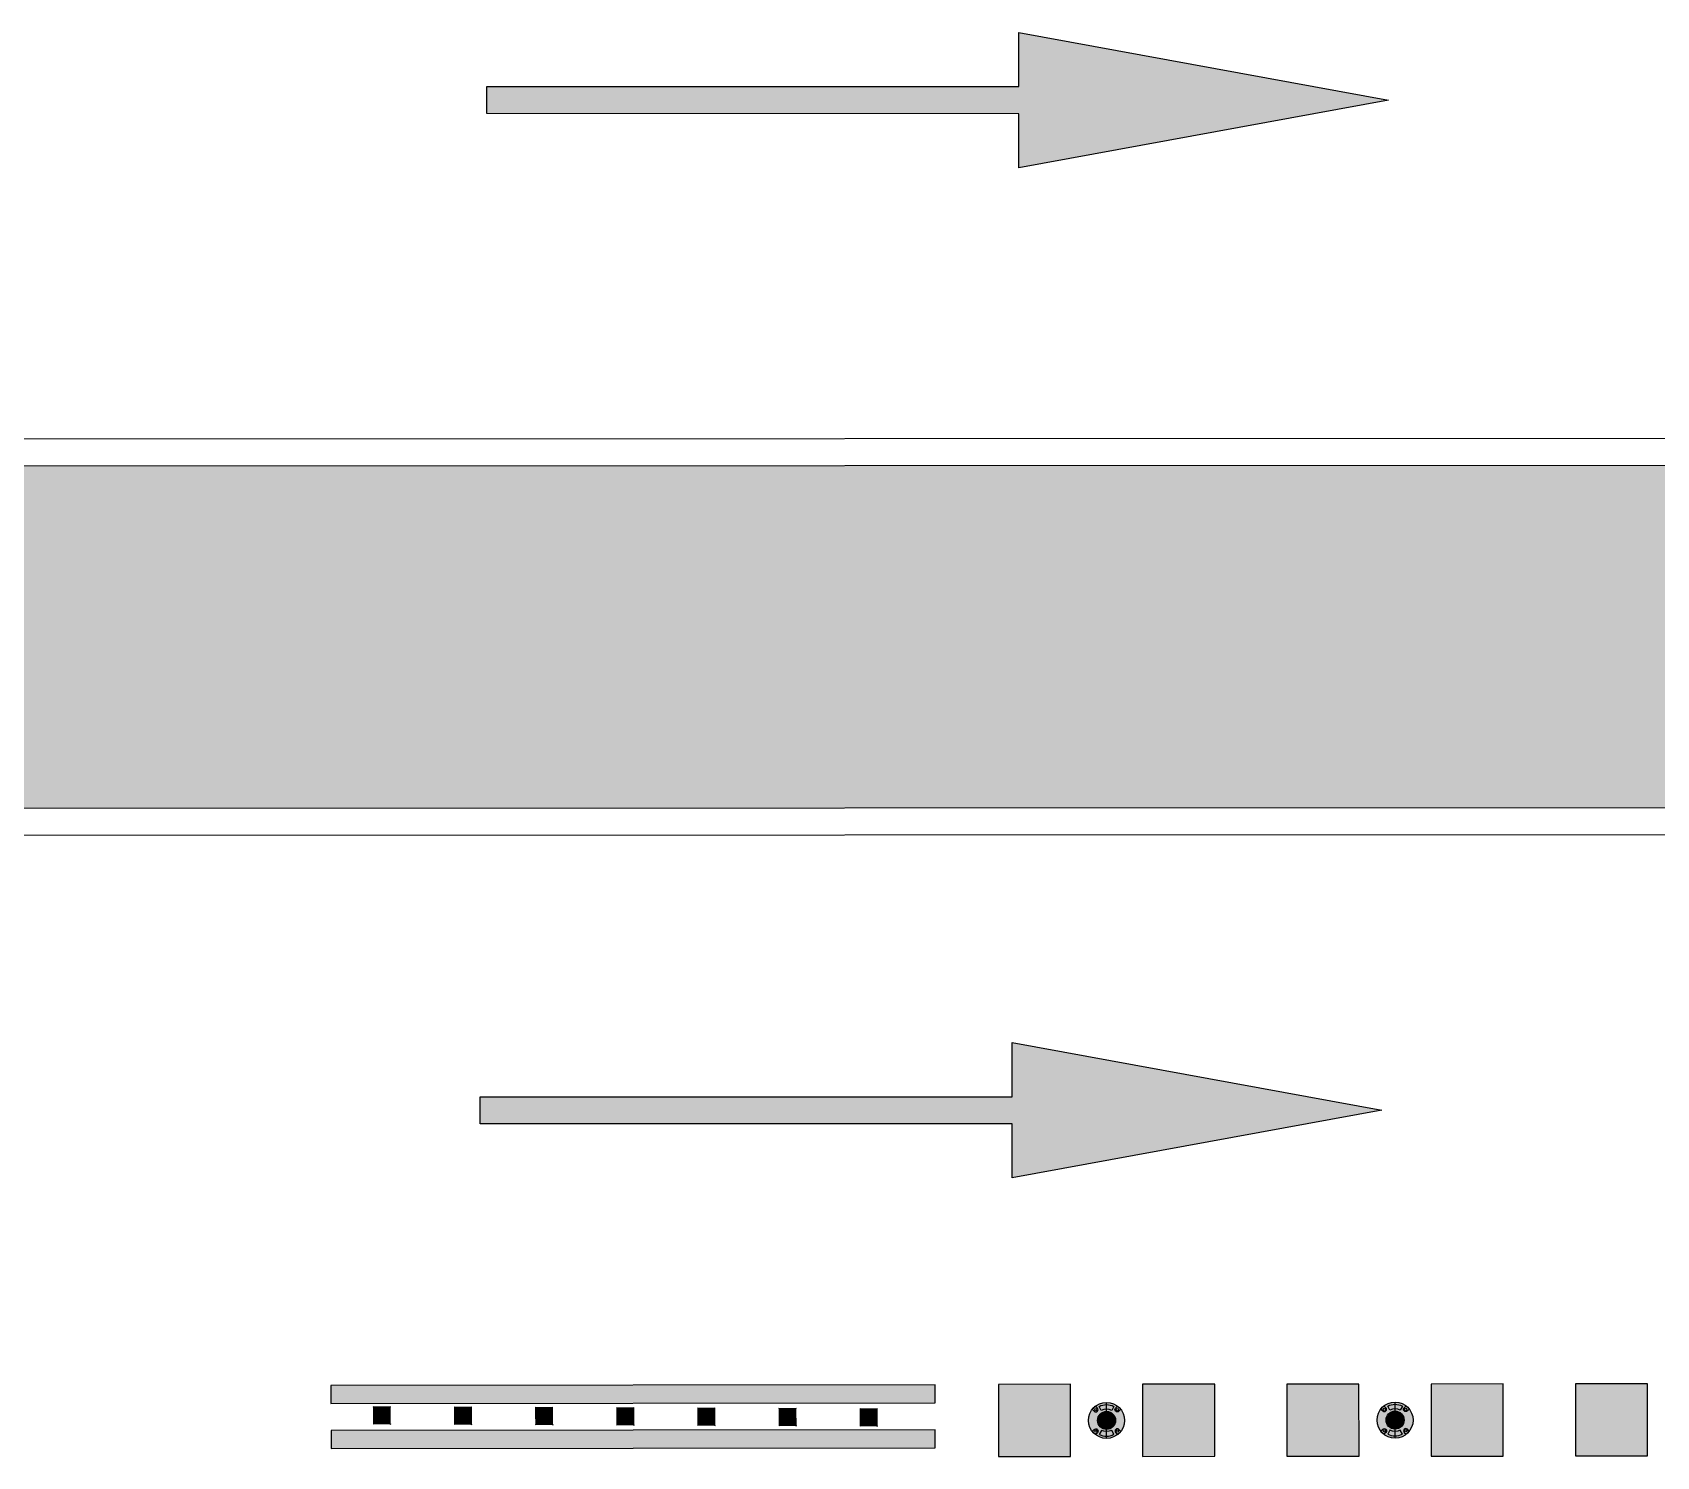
# Model space of a CAD drawing. Header units: metres. Extents: x 668617 to 675126, y 2286318 to 2293677.
# Drawn here: x 669292.21 to 669301.22, y 2287207.24 to 2287215.14 of the extents above; entities that cross this region are included whole.
import ezdxf

# ---------------------------------------------------------------- set-up
doc = ezdxf.new("R2010")
doc.units = ezdxf.units.M
doc.header["$MEASUREMENT"] = 0
for name, color, linetype in [('CU_VEGETACION', 54, 'Continuous'), ('DMTG-B-CuadrosVerdes', 94, 'Continuous'), ('DMTG-M-BOYAS', 40, 'Continuous'), ('DMTG-M-VIALETON', 92, 'Continuous'), ('DMTG-PB-BANQUETAS', 251, 'Continuous'), ('DMTG-SH-FLECHA FRENTE', 252, 'Continuous'), ('DMTG-SH-LINEA DOBLE', 252, 'Continuous')]:
    doc.layers.add(name, color=color, linetype=linetype)

# ---------------------------------------------------------------- blocks, each defined once
blk = doc.blocks.new('*U119')
h = blk.add_hatch(color=256)
h.dxf.hatch_style = 1
h.paths.add_polyline_path([(0.0244, 4.2534), (0.4244, 4.2534), (0.4244, 4.6534), (0.0244, 4.6534)])
h = blk.add_hatch(color=256)
h.dxf.hatch_style = 1
h.paths.add_polyline_path([(0.8244, 4.2534), (1.2244, 4.2534), (1.2244, 4.6534), (0.8244, 4.6534)])
h = blk.add_hatch(color=256)
h.dxf.hatch_style = 1
h.paths.add_polyline_path([(0.8244, 4.2534), (1.2244, 4.2534), (1.2244, 4.6534), (0.8244, 4.6534)])
h = blk.add_hatch(color=256)
h.dxf.hatch_style = 1
h.paths.add_polyline_path([(1.6244, 4.2534), (2.0244, 4.2534), (2.0244, 4.6534), (1.6244, 4.6534)])
h = blk.add_hatch(color=256)
h.dxf.hatch_style = 1
h.paths.add_polyline_path([(1.6244, 4.2534), (2.0244, 4.2534), (2.0244, 4.6534), (1.6244, 4.6534)])
h = blk.add_hatch(color=256)
h.dxf.hatch_style = 1
h.paths.add_polyline_path([(2.4244, 4.2534), (2.8244, 4.2534), (2.8244, 4.6534), (2.4244, 4.6534)])
h = blk.add_hatch(color=256)
h.dxf.hatch_style = 1
h.paths.add_polyline_path([(2.4244, 4.2534), (2.8244, 4.2534), (2.8244, 4.6534), (2.4244, 4.6534)])
h = blk.add_hatch(color=256)
h.dxf.hatch_style = 1
h.paths.add_polyline_path([(3.2244, 4.2534), (3.6244, 4.2534), (3.6244, 4.6534), (3.2244, 4.6534)])
h = blk.add_hatch(color=256)
h.dxf.hatch_style = 1
h.paths.add_polyline_path([(3.2244, 4.2534), (3.6244, 4.2534), (3.6244, 4.6534), (3.2244, 4.6534)])
for points in [[(0.0244, 4.2534), (0.4244, 4.2534), (0.4244, 4.6534), (0.0244, 4.6534)], [(0.8244, 4.2534), (1.2244, 4.2534), (1.2244, 4.6534), (0.8244, 4.6534)], [(0.8244, 4.2534), (1.2244, 4.2534), (1.2244, 4.6534), (0.8244, 4.6534)], [(1.6244, 4.2534), (2.0244, 4.2534), (2.0244, 4.6534), (1.6244, 4.6534)], [(1.6244, 4.2534), (2.0244, 4.2534), (2.0244, 4.6534), (1.6244, 4.6534)], [(2.4244, 4.2534), (2.8244, 4.2534), (2.8244, 4.6534), (2.4244, 4.6534)], [(2.4244, 4.2534), (2.8244, 4.2534), (2.8244, 4.6534), (2.4244, 4.6534)], [(3.2244, 4.2534), (3.6244, 4.2534), (3.6244, 4.6534), (3.2244, 4.6534)], [(3.2244, 4.2534), (3.6244, 4.2534), (3.6244, 4.6534), (3.2244, 4.6534)]]:
    blk.add_lwpolyline(points, close=True)
blk = doc.blocks.new('*U154')
for points in [[(1.549, 0.2017), (4.9003, 0.2017), (4.9003, 0.3017), (1.549, 0.3017)], [(1.549, -0.0483), (4.9003, -0.0483), (4.9003, 0.0517), (1.549, 0.0517)]]:
    blk.add_hatch(color=252).paths.add_polyline_path(points)
for points in [[(1.549, 0.2017), (4.9003, 0.2017), (4.9003, 0.3017), (1.549, 0.3017)], [(1.549, -0.0483), (4.9003, -0.0483), (4.9003, 0.0517), (1.549, 0.0517)]]:
    blk.add_lwpolyline(points, close=True)
blk = doc.blocks.new('*U88')
at = {"true_color": 0x58ba48}
h = blk.add_hatch(color=85, dxfattribs=at)
h.dxf.hatch_style = 1
h.paths.add_polyline_path([(13.4076, 11.0047, 1), (13.5076, 11.0048, 1)], flags=0)
h.paths.add_polyline_path([(13.407, 11.073), (13.3962, 11.0837, 0.062746), (13.3786, 11.066), (13.3893, 11.0552, 0.413879), (13.407, 11.0553, 0.414549)], flags=17)
h.paths.add_polyline_path([(13.4043, 11.0641, -1), (13.392, 11.0641, -1)], flags=16)
h.paths.add_polyline_path([(13.4076, 11.0047, 1), (13.5076, 11.0048, 1)], flags=16)
h.paths.add_polyline_path([(13.5189, 11.0838), (13.5081, 11.073, 0.413879), (13.5081, 11.0553, 0.414549), (13.5258, 11.0554), (13.5366, 11.0661, 0.062746)], flags=17)
h.paths.add_polyline_path([(13.5231, 11.0642, -1), (13.5108, 11.0642, -1)], flags=16)
h.paths.add_polyline_path([(13.5366, 10.9435), (13.5259, 10.9542, 0.413879), (13.5082, 10.9542, 0.414549), (13.5082, 10.9365), (13.519, 10.9258, 0.062746)], flags=17)
h.paths.add_polyline_path([(13.5109, 10.9454, -1), (13.5232, 10.9454, -1)], flags=16)
h.paths.add_polyline_path([(13.4071, 10.9542, 0.414549), (13.3894, 10.9541), (13.3787, 10.9434, 0.062746), (13.3963, 10.9257), (13.4071, 10.9365, 0.413879)], flags=17)
h.paths.add_polyline_path([(13.3921, 10.9453, -1), (13.4044, 10.9453, -1)], flags=16)
h.paths.add_polyline_path([(13.5366, 11.0661), (13.5258, 11.0554, -0.414549), (13.5081, 11.0553, -0.413879), (13.5081, 11.073), (13.5189, 11.0838, 0.342564), (13.3962, 11.0837), (13.407, 11.073, -0.414549), (13.407, 11.0553, -0.413879), (13.3893, 11.0552), (13.3786, 11.066, 0.166532), (13.3576, 11.0047, 0.166532), (13.3787, 10.9434), (13.3894, 10.9541, -0.414549), (13.4071, 10.9542, -0.413879), (13.4071, 10.9365), (13.3963, 10.9257, 0.342564), (13.519, 10.9258), (13.5082, 10.9365, -0.414549), (13.5082, 10.9542, -0.413879), (13.5259, 10.9542), (13.5366, 10.9435, 0.166532), (13.5576, 11.0048, 0.166532)])
h.paths.add_polyline_path([(13.5076, 11.0048, -1), (13.4076, 11.0047, -1)], flags=0)
h.paths.add_polyline_path([(13.4866, 11.0601, 0.245947), (13.4286, 11.0601), (13.417, 11.0822, -0.245947), (13.4981, 11.0823)], flags=16)
h.paths.add_polyline_path([(13.4866, 10.9494), (13.4982, 10.9273, -0.245947), (13.4171, 10.9272), (13.4287, 10.9494, 0.245947)], flags=16)
at = {"true_color": 0xc7c8ca}
h = blk.add_hatch(color=9, dxfattribs=at)
h.dxf.hatch_style = 1
h.paths.add_polyline_path([(13.4981, 11.0823, 0.245947), (13.417, 11.0822), (13.4286, 11.0601, -0.245947), (13.4866, 11.0601)])
h.paths.add_polyline_path([(13.4982, 10.9273), (13.4866, 10.9494, -0.245947), (13.4287, 10.9494), (13.4171, 10.9272, 0.245947)])
at = {"true_color": 0x58ba48}
h = blk.add_hatch(color=85, dxfattribs=at)
h.dxf.hatch_style = 1
h.paths.add_polyline_path([(15.0076, 11.0058, 1), (15.1076, 11.0059, 1)], flags=0)
h.paths.add_polyline_path([(15.007, 11.0741), (14.9962, 11.0848, 0.062746), (14.9786, 11.0671), (14.9893, 11.0564, 0.413879), (15.007, 11.0564, 0.414549)], flags=17)
h.paths.add_polyline_path([(15.0043, 11.0652, -1), (14.992, 11.0652, -1)], flags=16)
h.paths.add_polyline_path([(15.0076, 11.0058, 1), (15.1076, 11.0059, 1)], flags=16)
h.paths.add_polyline_path([(15.1189, 11.0849), (15.1081, 11.0741, 0.413879), (15.1081, 11.0564, 0.414549), (15.1258, 11.0565), (15.1366, 11.0672, 0.062746)], flags=17)
h.paths.add_polyline_path([(15.1231, 11.0653, -1), (15.1108, 11.0653, -1)], flags=16)
h.paths.add_polyline_path([(15.1366, 10.9446), (15.1259, 10.9554, 0.413879), (15.1082, 10.9553, 0.414549), (15.1082, 10.9376), (15.119, 10.9269, 0.062746)], flags=17)
h.paths.add_polyline_path([(15.1109, 10.9465, -1), (15.1232, 10.9465, -1)], flags=16)
h.paths.add_polyline_path([(15.0071, 10.9553, 0.414549), (14.9894, 10.9552), (14.9787, 10.9445, 0.062746), (14.9963, 10.9268), (15.0071, 10.9376, 0.413879)], flags=17)
h.paths.add_polyline_path([(14.9921, 10.9464, -1), (15.0044, 10.9464, -1)], flags=16)
h.paths.add_polyline_path([(15.1366, 11.0672), (15.1258, 11.0565, -0.414549), (15.1081, 11.0564, -0.413879), (15.1081, 11.0741), (15.1189, 11.0849, 0.342564), (14.9962, 11.0848), (15.007, 11.0741, -0.414549), (15.007, 11.0564, -0.413879), (14.9893, 11.0564), (14.9786, 11.0671, 0.166532), (14.9576, 11.0058, 0.166532), (14.9787, 10.9445), (14.9894, 10.9552, -0.414549), (15.0071, 10.9553, -0.413879), (15.0071, 10.9376), (14.9963, 10.9268, 0.342564), (15.119, 10.9269), (15.1082, 10.9376, -0.414549), (15.1082, 10.9553, -0.413879), (15.1259, 10.9554), (15.1366, 10.9446, 0.166532), (15.1576, 11.0059, 0.166532)])
h.paths.add_polyline_path([(15.1076, 11.0059, -1), (15.0076, 11.0058, -1)], flags=0)
h.paths.add_polyline_path([(15.0866, 11.0612, 0.245947), (15.0286, 11.0612), (15.017, 11.0833, -0.245947), (15.0981, 11.0834)], flags=16)
h.paths.add_polyline_path([(15.0866, 10.9505), (15.0982, 10.9284, -0.245947), (15.0171, 10.9283), (15.0287, 10.9505, 0.245947)], flags=16)
at = {"true_color": 0xc7c8ca}
h = blk.add_hatch(color=9, dxfattribs=at)
h.dxf.hatch_style = 1
h.paths.add_polyline_path([(15.0981, 11.0834, 0.245947), (15.017, 11.0833), (15.0286, 11.0612, -0.245947), (15.0866, 11.0612)])
h.paths.add_polyline_path([(15.0982, 10.9284), (15.0866, 10.9505, -0.245947), (15.0287, 10.9505), (15.0171, 10.9283, 0.245947)])
at = {"true_color": 0x58ba48}
h = blk.add_hatch(color=85, dxfattribs=at)
h.dxf.hatch_style = 1
h.paths.add_polyline_path([(13.4076, 11.0047, 1), (13.5076, 11.0048, 1)])
h = blk.add_hatch(color=85, dxfattribs=at)
h.dxf.hatch_style = 1
h.paths.add_polyline_path([(15.0076, 11.0058, 1), (15.1076, 11.0059, 1)])
at = {"color": 18, "true_color": 0x000000}
for points in [[(13.407, 11.073), (13.3962, 11.0837, 0.062746), (13.3786, 11.066), (13.3893, 11.0552, 0.413879), (13.407, 11.0553, 0.414549)], [(13.4981, 11.0823), (13.4866, 11.0601, 0.245947), (13.4286, 11.0601), (13.417, 11.0822, -0.245947)], [(13.5081, 11.073), (13.5189, 11.0838, -0.062746), (13.5366, 11.0661), (13.5258, 11.0553, -0.413879), (13.5081, 11.0553, -0.414549)], [(15.007, 11.0741), (14.9962, 11.0848, 0.062746), (14.9786, 11.0671), (14.9893, 11.0564, 0.413879), (15.007, 11.0564, 0.414549)], [(15.0981, 11.0834), (15.0866, 11.0612, 0.245947), (15.0286, 11.0612), (15.017, 11.0833, -0.245947)], [(15.1081, 11.0741), (15.1189, 11.0849, -0.062746), (15.1366, 11.0672), (15.1258, 11.0564, -0.413879), (15.1081, 11.0564, -0.414549)], [(13.4071, 10.9365), (13.3963, 10.9257, -0.062746), (13.3787, 10.9434), (13.3894, 10.9541, -0.413879), (13.4071, 10.9542, -0.414549)], [(13.4982, 10.9273), (13.4866, 10.9494, -0.245947), (13.4287, 10.9494), (13.4171, 10.9272, 0.245947)], [(13.5082, 10.9365), (13.519, 10.9258, 0.062746), (13.5366, 10.9435), (13.5259, 10.9542, 0.413879), (13.5082, 10.9542, 0.414549)], [(15.0071, 10.9376), (14.9963, 10.9268, -0.062746), (14.9787, 10.9445), (14.9894, 10.9553, -0.413879), (15.0071, 10.9553, -0.414549)], [(15.0982, 10.9284), (15.0866, 10.9505, -0.245947), (15.0287, 10.9505), (15.0171, 10.9283, 0.245947)], [(15.1082, 10.9376), (15.119, 10.9269, 0.062746), (15.1366, 10.9446), (15.1259, 10.9554, 0.413879), (15.1082, 10.9553, 0.414549)]]:
    blk.add_lwpolyline(points, format="xyb", close=True, dxfattribs=at)
for points in [[(13.4577, 10.9047), (13.4575, 11.1047)], [(15.0577, 10.9059), (15.0575, 11.1059)]]:
    blk.add_lwpolyline(points)
for centre, radius in [((13.4576, 11.0047), 0.1), ((15.0576, 11.0059), 0.1), ((13.3982, 11.0641), 0.00613), ((13.4576, 11.0047), 0.05), ((13.517, 11.0642), 0.00613), ((14.9982, 11.0652), 0.00613), ((15.0576, 11.0059), 0.05), ((15.117, 11.0653), 0.00613), ((13.3983, 10.9453), 0.00613), ((13.517, 10.9454), 0.00613), ((14.9983, 10.9464), 0.00613), ((15.117, 10.9465), 0.00613)]:
    blk.add_circle(centre, radius, dxfattribs=at)
blk = doc.blocks.new('*U60')
blk.add_hatch(color=252).paths.add_polyline_path([(-2.0629, 9.7883), (-2.4379, 7.7383), (-2.1379, 7.7383), (-2.1379, 4.7883), (-1.9879, 4.7883), (-1.9879, 7.7383), (-1.6879, 7.7383)])
at = {"color": 252}
blk.add_lwpolyline([(-2.0629, 9.7883), (-2.4379, 7.7383), (-2.1379, 7.7383), (-2.1379, 4.7883), (-1.9879, 4.7883), (-1.9879, 7.7383), (-1.6879, 7.7383), (-2.0629, 9.7883)], dxfattribs=at)
blk = doc.blocks.new('vialeta')
at = {"linetype": 'Continuous', "true_color": 0x139b48}
h = blk.add_hatch(color=114, dxfattribs=at)
h.paths.add_polyline_path([(0.0492, -0.0492), (0.0492, 0.0492), (0.0164, 0.0361), (0.0164, -0.0361)])
h.paths.add_polyline_path([(0.0295, 0.0343), (0.0427, 0.0395), (0.0427, -0.0395), (0.0295, -0.0343)], flags=16)
h.paths.add_polyline_path([(0.0164, -0.0361), (0.0164, 0.0361), (-0.0164, 0.0361), (-0.0164, -0.0361)])
h.paths.add_polyline_path([(0.0164, 0.0361), (0.0492, 0.0492), (-0.0492, 0.0492), (-0.0164, 0.0361)])
h.paths.add_polyline_path([(-0.0164, -0.0361), (-0.0164, 0.0361), (-0.0492, 0.0492), (-0.0492, -0.0492)])
h.paths.add_polyline_path([(-0.0295, -0.0343), (-0.0427, -0.0395), (-0.0427, 0.0395), (-0.0295, 0.0343)], flags=16)
h.paths.add_polyline_path([(0.0492, -0.0492), (0.0164, -0.0361), (-0.0164, -0.0361), (-0.0492, -0.0492)])
h = blk.add_hatch(color=114, dxfattribs=at)
h.paths.add_polyline_path([(0.0492, -0.0492), (0.0492, 0.0492), (0.0164, 0.0361), (0.0164, -0.0361)])
h.paths.add_polyline_path([(0.0295, 0.0343), (0.0427, 0.0395), (0.0427, -0.0395), (0.0295, -0.0343)], flags=16)
h.paths.add_polyline_path([(0.0164, -0.0361), (0.0164, 0.0361), (-0.0164, 0.0361), (-0.0164, -0.0361)])
h.paths.add_polyline_path([(0.0164, 0.0361), (0.0492, 0.0492), (-0.0492, 0.0492), (-0.0164, 0.0361)])
h.paths.add_polyline_path([(-0.0164, -0.0361), (-0.0164, 0.0361), (-0.0492, 0.0492), (-0.0492, -0.0492)])
h.paths.add_polyline_path([(-0.0295, -0.0343), (-0.0427, -0.0395), (-0.0427, 0.0395), (-0.0295, 0.0343)], flags=16)
h.paths.add_polyline_path([(0.0492, -0.0492), (0.0164, -0.0361), (-0.0164, -0.0361), (-0.0492, -0.0492)])
h = blk.add_hatch(color=90)
h.paths.add_polyline_path([(0.0427, -0.0395), (0.0427, 0.0395), (0.0295, 0.0343), (0.0295, -0.0343)])
h.paths.add_polyline_path([(-0.0295, -0.0343), (-0.0295, 0.0343), (-0.0427, 0.0395), (-0.0427, -0.0395)])
h = blk.add_hatch(color=90)
h.paths.add_polyline_path([(0.0427, -0.0395), (0.0427, 0.0395), (0.0295, 0.0343), (0.0295, -0.0343)])
h.paths.add_polyline_path([(-0.0295, -0.0343), (-0.0295, 0.0343), (-0.0427, 0.0395), (-0.0427, -0.0395)])
at = {"color": 251, "linetype": 'Continuous'}
for p, q in [((-0.0492, 0.0492), (-0.0164, 0.0361)), ((-0.0492, 0.0492), (-0.0164, 0.0361)), ((-0.0164, 0.0361), (-0.0164, -0.0361)), ((-0.0164, 0.0361), (0.0164, 0.0361)), ((-0.0164, 0.0361), (-0.0164, -0.0361)), ((-0.0164, 0.0361), (0.0164, 0.0361)), ((0.0164, 0.0361), (0.0492, 0.0492)), ((0.0164, 0.0361), (0.0492, 0.0492)), ((0.0164, 0.0361), (0.0164, -0.0361)), ((0.0164, 0.0361), (0.0164, -0.0361)), ((-0.0164, -0.0361), (-0.0492, -0.0492)), ((-0.0164, -0.0361), (-0.0492, -0.0492)), ((-0.0164, -0.0361), (0.0164, -0.0361)), ((-0.0164, -0.0361), (0.0164, -0.0361)), ((0.0164, -0.0361), (0.0492, -0.0492)), ((0.0164, -0.0361), (0.0492, -0.0492))]:
    blk.add_line(p, q, dxfattribs=at)
at = {"color": 252, "const_width": 0.001}
blk.add_lwpolyline([(-0.0492, 0.0492), (-0.0492, -0.0492), (0.0492, -0.0492), (0.0492, 0.0492)], close=True, dxfattribs=at)
blk.add_lwpolyline([(-0.0492, 0.0492), (-0.0492, -0.0492), (0.0492, -0.0492), (0.0492, 0.0492)], close=True, dxfattribs=at)
blk = doc.blocks.new('*U255')
at = {"layer": 'DMTG-M-BOYAS', "rotation": 0.474340802864405}
blk.add_blockref('vialeta', (0, 0), dxfattribs=at)
blk = doc.blocks.new('*U233')
at = {"layer": 'DMTG-M-BOYAS', "color": 0, "linetype": 'ByBlock', "lineweight": -2, "transparency": 16777216, "rotation": 0.1927111295764852}
for p in [(669293.1308, 2287215.2793), (669293.5808, 2287215.2808), (669294.0308, 2287215.2823), (669294.4808, 2287215.2838), (669291.7808, 2287215.2747), (669292.2308, 2287215.2763), (669292.6808, 2287215.2778)]:
    blk.add_blockref('*U255', p, dxfattribs=at)

msp = doc.modelspace()

# ---------------------------------------------------------------- hatches: boundary and pattern name
at = {"layer": 'CU_VEGETACION'}
h = msp.add_hatch(dxfattribs=at)
h.set_pattern_fill('GRASS', color=256, scale=0.25, angle=1.056706)
h.set_pattern_definition([(92.53632, (668987.63236, 2287172.38601), (-0.18442637, 0.16878067), [0.046875, -0.30667839]), (47.53632, (668987.63236, 2287172.386), (-0.18442637, 0.16878067), [0.046875, -0.203125]), (137.53632, (668987.63236, 2287172.386), (-0.16878067, -0.18442637), [0.046875, -0.203125])])
edge = h.paths.add_edge_path()
edge.add_arc((669034.37137, 2287211.70166), 0.95164, 94.767135, 269.699271, ccw=False)
edge.add_line((669034.29228, 2287212.65001), (669241.61273, 2287212.71906))
edge.add_line((669241.61273, 2287212.71906), (669365.5774, 2287212.76035))
edge.add_line((669365.5774, 2287212.76035), (669388.52584, 2287213.72772))
edge.add_line((669388.52584, 2287213.72772), (669388.51451, 2287212.83267))
edge.add_line((669388.51451, 2287212.83267), (669381.8469, 2287212.25465))
edge.add_line((669381.8469, 2287212.25465), (669365.30851, 2287210.86026))
edge.add_line((669365.30851, 2287210.86026), (669034.36637, 2287210.75003))

# ---------------------------------------------------------------- linework, layer by layer
at = {"layer": 'DMTG-PB-BANQUETAS', "flags": 128}
for points in [[(669034.36602, 2287210.60003, -0.9597192), (669034.28624, 2287212.80001), (669241.61268, 2287212.86906), (669365.57422, 2287212.91035), (669388.67783, 2287213.88426), (669388.66278, 2287212.69481), (669381.85959, 2287212.10519), (669365.31485, 2287210.71027)], [(669034.36637, 2287210.75003, -0.9567244), (669034.29228, 2287212.65001), (669241.61273, 2287212.71906), (669365.5774, 2287212.76035), (669388.52584, 2287213.72772), (669388.51451, 2287212.83267), (669381.8469, 2287212.25465), (669365.30851, 2287210.86026)]]:
    msp.add_lwpolyline(points, format="xyb", close=True, dxfattribs=at)

# ---------------------------------------------------------------- block references
at = {"layer": 'DMTG-B-CuadrosVerdes', "rotation": 0.05205295219565874}
msp.add_blockref('*U119', (669297.55077, 2287202.98768), dxfattribs=at)
at = {"layer": 'DMTG-M-BOYAS', "rotation": 359.5770898771991}
msp.add_blockref('*U233', (-16861.57782, 4994.61417), dxfattribs=at)
at = {"layer": 'DMTG-M-VIALETON', "rotation": 0.0191655451132997}
msp.add_blockref('*U88', (669284.71709, 2287196.43235), dxfattribs=at)
at = {"layer": 'DMTG-SH-FLECHA FRENTE', "xscale": -1, "rotation": 269.9953445892797}
for p in [(669289.94674, 2287216.8271), (669289.90922, 2287211.22501)]:
    msp.add_blockref('*U60', p, dxfattribs=at)
at = {"layer": 'DMTG-SH-LINEA DOBLE', "rotation": 180.0584827499126}
msp.add_blockref('*U154', (669298.76997, 2287207.59234), dxfattribs=at)

doc.saveas('drawing.dxf')
